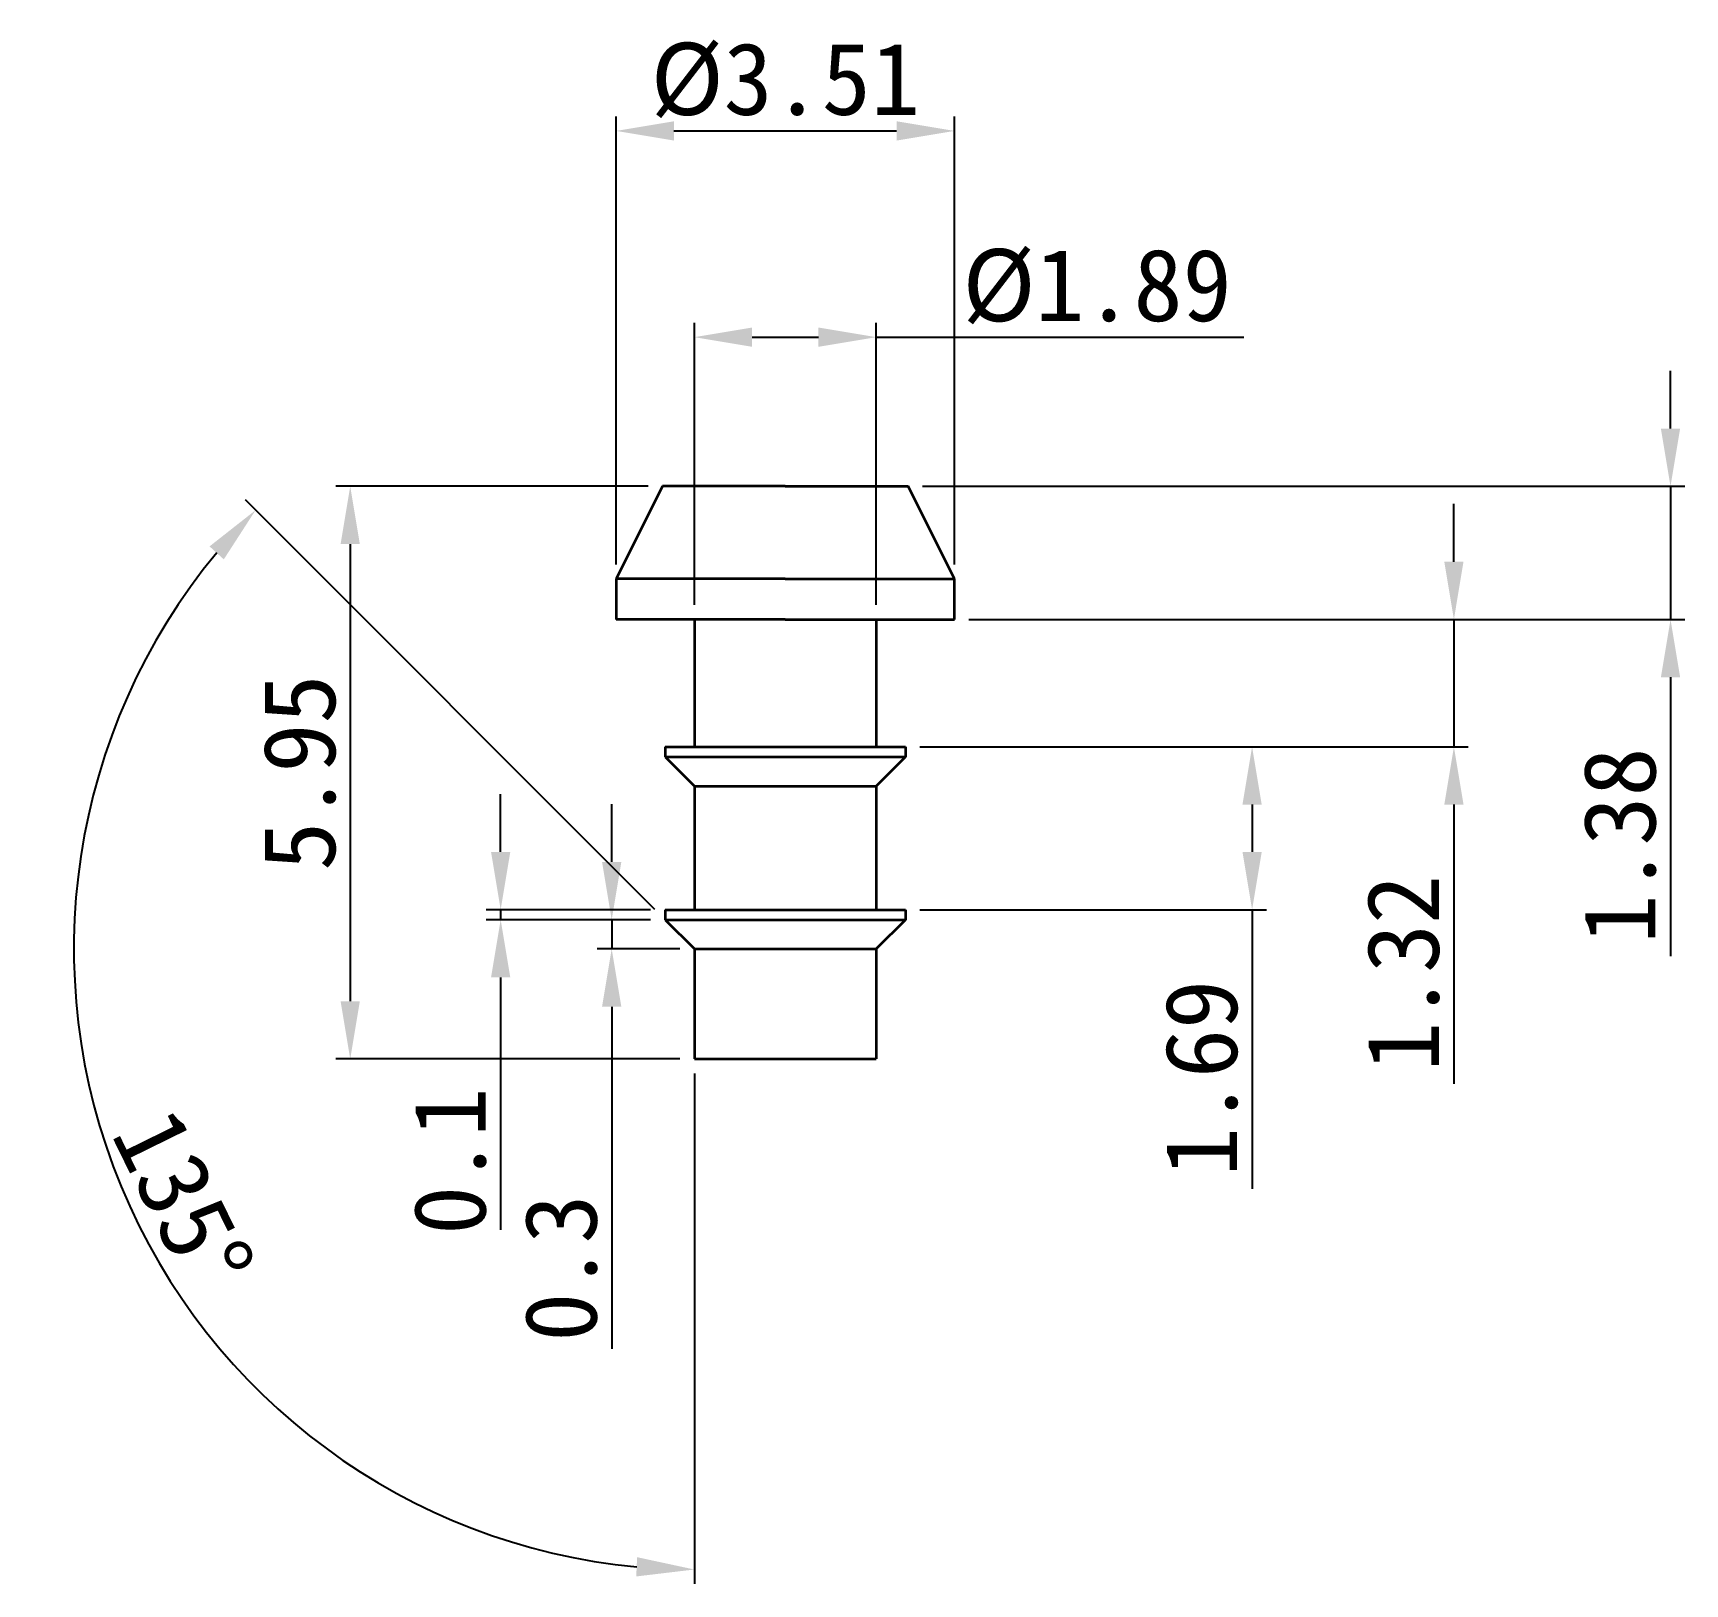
# Model space of a CAD drawing. Header units: millimetres. Extents: x 23 to 40.2, y 194.5 to 210.6.
import ezdxf

# ---------------------------------------------------------------- set-up
doc = ezdxf.new("R2010")
doc.units = ezdxf.units.MM
doc.layers.add('dim', color=82, linetype='Continuous', lineweight=9)
doc.layers.add('粗实线层', color=7, linetype='Continuous', lineweight=35)
doc.dimstyles.new('ISO-25', dxfattribs={"dimscale": 0.3, "dimtxt": 2.5, "dimasz": 2.5, "dimexe": 1.25, "dimexo": 0.625, "dimtad": 1, "dimdsep": 46, "dimtxsty": 'Standard', "dimcen": 2.5, "dimadec": 0, "dimazin": 0, "dimtfac": 1, "dimtmove": 0, "dimatfit": 3, "dimfxl": 0, "dimarcsym": 0})

# ---------------------------------------------------------------- blocks, each defined once
blk = doc.blocks.new('*D4')
at = {"layer": 'Defpoints', "color": 0, "lineweight": 18, "transparency": 16777216}
for p in [(32.56, 209.59), (29.046, 204.935), (32.56, 204.935)]:
    blk.add_point(p, dxfattribs=at)
at = {"layer": 'dim', "color": 0, "lineweight": -2, "transparency": 16777216}
for p, q in [((29.046, 205.085), (29.046, 209.74)), ((32.56, 205.085), (32.56, 209.74)), ((29.646, 209.59), (31.96, 209.59))]:
    blk.add_line(p, q, dxfattribs=at)
at = {"layer": 'dim', "color": 0, "lineweight": 18, "transparency": 16777216}
for points in [[(29.646, 209.69), (29.646, 209.49), (29.046, 209.59)], [(31.96, 209.69), (31.96, 209.49), (32.56, 209.59)]]:
    blk.add_solid(points, dxfattribs=at)
at = {"layer": 'dim', "color": 0, "lineweight": 18, "transparency": 16777216, "insert": (30.803, 210.115), "char_height": 0.75, "attachment_point": 5}
blk.add_mtext('%%c3.51', dxfattribs=at)
blk = doc.blocks.new('*D5')
at = {"layer": 'Defpoints', "color": 0, "lineweight": 18, "transparency": 16777216}
for p in [(32.079, 205.897), (32.56, 204.514), (40.002, 204.514)]:
    blk.add_point(p, dxfattribs=at)
at = {"layer": 'dim', "color": 0, "lineweight": -2, "transparency": 16777216}
for p, q in [((40.002, 206.497), (40.002, 207.097)), ((32.229, 205.897), (40.152, 205.897)), ((40.002, 205.897), (40.002, 204.514)), ((32.71, 204.514), (40.152, 204.514)), ((40.002, 203.914), (40.002, 201.014))]:
    blk.add_line(p, q, dxfattribs=at)
at = {"layer": 'dim', "color": 0, "lineweight": 18, "transparency": 16777216}
for points in [[(39.902, 206.497), (40.102, 206.497), (40.002, 205.897)], [(39.902, 203.914), (40.102, 203.914), (40.002, 204.514)]]:
    blk.add_solid(points, dxfattribs=at)
at = {"layer": 'dim', "color": 0, "lineweight": 18, "transparency": 16777216, "insert": (39.477, 202.164), "char_height": 0.75, "attachment_point": 5, "rotation": 90}
blk.add_mtext('1.38', dxfattribs=at)
blk = doc.blocks.new('*D6')
at = {"layer": 'Defpoints', "color": 0, "lineweight": 18, "transparency": 16777216}
for p in [(32.56, 204.514), (32.052, 203.19), (37.751, 203.19)]:
    blk.add_point(p, dxfattribs=at)
at = {"layer": 'dim', "color": 0, "lineweight": -2, "transparency": 16777216}
for p, q in [((37.751, 205.114), (37.751, 205.714)), ((32.71, 204.514), (37.9, 204.514)), ((37.751, 204.514), (37.751, 203.19)), ((32.202, 203.19), (37.9, 203.19)), ((37.751, 202.59), (37.751, 199.69))]:
    blk.add_line(p, q, dxfattribs=at)
at = {"layer": 'dim', "color": 0, "lineweight": 18, "transparency": 16777216}
for points in [[(37.651, 205.114), (37.851, 205.114), (37.751, 204.514)], [(37.651, 202.59), (37.851, 202.59), (37.751, 203.19)]]:
    blk.add_solid(points, dxfattribs=at)
at = {"layer": 'dim', "color": 0, "lineweight": 18, "transparency": 16777216, "insert": (37.226, 200.84), "char_height": 0.75, "attachment_point": 5, "rotation": 90}
blk.add_mtext('1.32', dxfattribs=at)
blk = doc.blocks.new('*D7')
at = {"layer": 'Defpoints', "color": 0, "lineweight": 18, "transparency": 16777216}
for p in [(32.052, 203.19), (32.052, 201.498), (35.654, 201.498)]:
    blk.add_point(p, dxfattribs=at)
at = {"layer": 'dim', "color": 0, "lineweight": -2, "transparency": 16777216}
for p, q in [((32.202, 203.19), (35.804, 203.19)), ((35.654, 202.59), (35.654, 202.098)), ((32.202, 201.498), (35.804, 201.498)), ((35.654, 201.498), (35.654, 198.598))]:
    blk.add_line(p, q, dxfattribs=at)
at = {"layer": 'dim', "color": 0, "lineweight": 18, "transparency": 16777216}
for points in [[(35.554, 202.59), (35.754, 202.59), (35.654, 203.19)], [(35.554, 202.098), (35.754, 202.098), (35.654, 201.498)]]:
    blk.add_solid(points, dxfattribs=at)
at = {"layer": 'dim', "color": 0, "lineweight": 18, "transparency": 16777216, "insert": (35.129, 199.748), "char_height": 0.75, "attachment_point": 5, "rotation": 90}
blk.add_mtext('1.69', dxfattribs=at)
blk = doc.blocks.new('*D8')
at = {"layer": 'Defpoints', "color": 0, "lineweight": 18, "transparency": 16777216}
for p in [(29.526, 205.897), (26.282, 199.947), (29.858, 199.947)]:
    blk.add_point(p, dxfattribs=at)
at = {"layer": 'dim', "color": 0, "lineweight": -2, "transparency": 16777216}
for p, q in [((29.377, 205.897), (26.132, 205.897)), ((26.282, 205.297), (26.282, 200.547)), ((29.708, 199.947), (26.132, 199.947))]:
    blk.add_line(p, q, dxfattribs=at)
at = {"layer": 'dim', "color": 0, "lineweight": 18, "transparency": 16777216}
for points in [[(26.182, 205.297), (26.382, 205.297), (26.282, 205.897)], [(26.182, 200.547), (26.382, 200.547), (26.282, 199.947)]]:
    blk.add_solid(points, dxfattribs=at)
at = {"layer": 'dim', "color": 0, "lineweight": 18, "transparency": 16777216, "insert": (25.757, 202.922), "char_height": 0.75, "attachment_point": 5, "rotation": 90}
blk.add_mtext('5.95', dxfattribs=at)
blk = doc.blocks.new('*D9')
at = {"layer": 'Defpoints', "color": 0, "lineweight": 18, "transparency": 16777216}
for p in [(31.748, 207.447), (29.858, 204.514), (31.748, 204.514)]:
    blk.add_point(p, dxfattribs=at)
at = {"layer": 'dim', "color": 0, "lineweight": -2, "transparency": 16777216}
for p, q in [((29.858, 204.664), (29.858, 207.597)), ((31.748, 204.664), (31.748, 207.597)), ((30.458, 207.447), (31.148, 207.447)), ((31.748, 207.447), (35.568, 207.447))]:
    blk.add_line(p, q, dxfattribs=at)
at = {"layer": 'dim', "color": 0, "lineweight": 18, "transparency": 16777216}
for points in [[(30.458, 207.547), (30.458, 207.347), (29.858, 207.447)], [(31.148, 207.547), (31.148, 207.347), (31.748, 207.447)]]:
    blk.add_solid(points, dxfattribs=at)
at = {"layer": 'dim', "color": 0, "lineweight": 18, "transparency": 16777216, "insert": (34.043, 207.972), "char_height": 0.75, "attachment_point": 5}
blk.add_mtext('%%c1.89', dxfattribs=at)
blk = doc.blocks.new('*D10')
at = {"layer": 'Defpoints', "color": 0, "lineweight": 18, "transparency": 16777216}
for p in [(29.553, 201.394), (23.41, 201.09), (29.858, 201.09), (29.858, 201.09), (29.858, 199.947)]:
    blk.add_point(p, dxfattribs=at)
at = {"layer": 'dim', "color": 0, "lineweight": -2, "transparency": 16777216}
for p, q in [((29.447, 201.5), (25.192, 205.755)), ((29.858, 199.797), (29.858, 194.492))]:
    blk.add_line(p, q, dxfattribs=at)
blk.add_arc((29.858, 201.09), 6.448, 140.3335, 264.6665, dxfattribs=at)
at = {"layer": 'dim', "color": 0, "lineweight": 18, "transparency": 16777216}
for points in [[(24.82, 205.273), (24.968, 205.138), (25.298, 205.649)], [(29.263, 194.77), (29.254, 194.57), (29.858, 194.642)]]:
    blk.add_solid(points, dxfattribs=at)
at = {"layer": 'dim', "color": 0, "lineweight": 18, "transparency": 16777216, "insert": (24.542, 198.478), "char_height": 0.75, "attachment_point": 5, "rotation": 296.1682}
blk.add_mtext('135°', dxfattribs=at)
blk = doc.blocks.new('*D11')
at = {"layer": 'Defpoints', "color": 0, "lineweight": 18, "transparency": 16777216}
for p in [(27.845, 201.394), (29.553, 201.498), (29.553, 201.394)]:
    blk.add_point(p, dxfattribs=at)
at = {"layer": 'dim', "color": 0, "lineweight": -2, "transparency": 16777216}
for p, q in [((27.845, 202.098), (27.845, 202.698)), ((29.403, 201.498), (27.695, 201.498)), ((29.403, 201.394), (27.695, 201.394)), ((27.845, 201.498), (27.845, 201.394)), ((27.845, 200.794), (27.845, 198.171))]:
    blk.add_line(p, q, dxfattribs=at)
at = {"layer": 'dim', "color": 0, "lineweight": 18, "transparency": 16777216}
for points in [[(27.745, 202.098), (27.945, 202.098), (27.845, 201.498)], [(27.745, 200.794), (27.945, 200.794), (27.845, 201.394)]]:
    blk.add_solid(points, dxfattribs=at)
at = {"layer": 'dim', "color": 0, "lineweight": 18, "transparency": 16777216, "insert": (27.32, 198.884), "char_height": 0.75, "attachment_point": 5, "rotation": 90}
blk.add_mtext('0.1', dxfattribs=at)
blk = doc.blocks.new('*D12')
at = {"layer": 'Defpoints', "color": 0, "lineweight": 18, "transparency": 16777216}
for p in [(28.999, 201.394), (29.553, 201.394), (29.858, 201.09)]:
    blk.add_point(p, dxfattribs=at)
at = {"layer": 'dim', "color": 0, "lineweight": -2, "transparency": 16777216}
for p, q in [((28.999, 201.994), (28.999, 202.594)), ((29.403, 201.394), (28.849, 201.394)), ((28.999, 201.394), (28.999, 201.09)), ((29.708, 201.09), (28.849, 201.09)), ((28.999, 200.49), (28.999, 196.936))]:
    blk.add_line(p, q, dxfattribs=at)
at = {"layer": 'dim', "color": 0, "lineweight": 18, "transparency": 16777216}
for points in [[(28.899, 201.994), (29.099, 201.994), (28.999, 201.394)], [(28.899, 200.49), (29.099, 200.49), (28.999, 201.09)]]:
    blk.add_solid(points, dxfattribs=at)
at = {"layer": 'dim', "color": 0, "lineweight": 18, "transparency": 16777216, "insert": (28.474, 197.774), "char_height": 0.75, "attachment_point": 5, "rotation": 90}
blk.add_mtext('0.3', dxfattribs=at)

msp = doc.modelspace()

# ---------------------------------------------------------------- linework, layer by layer
at = {"layer": '粗实线层'}
for p, q in [((29.526, 205.897), (29.046, 204.935)), ((30.803, 205.897), (29.526, 205.897)), ((30.803, 205.897), (32.079, 205.897)), ((32.56, 204.935), (32.079, 205.897)), ((30.803, 204.935), (29.046, 204.935)), ((29.046, 204.935), (29.046, 204.514)), ((30.803, 204.935), (32.56, 204.935)), ((32.56, 204.514), (32.56, 204.935)), ((30.803, 204.514), (29.046, 204.514)), ((29.858, 204.514), (29.858, 203.19)), ((30.803, 204.514), (32.56, 204.514)), ((31.748, 204.514), (31.748, 203.19)), ((29.553, 203.19), (32.052, 203.19)), ((29.553, 203.19), (29.553, 203.086)), ((29.553, 203.086), (29.858, 202.781)), ((29.553, 203.086), (32.052, 203.086)), ((32.052, 203.086), (31.748, 202.781)), ((32.052, 203.19), (32.052, 203.086)), ((29.858, 202.781), (29.858, 201.498)), ((29.858, 202.781), (31.748, 202.781)), ((31.748, 202.781), (31.748, 201.498)), ((29.553, 201.498), (32.052, 201.498)), ((29.553, 201.498), (29.553, 201.394)), ((29.553, 201.394), (32.052, 201.394)), ((29.553, 201.394), (29.858, 201.09)), ((32.052, 201.394), (31.748, 201.09)), ((32.052, 201.498), (32.052, 201.394)), ((29.858, 201.09), (29.858, 199.947)), ((29.858, 201.09), (31.748, 201.09)), ((31.748, 201.09), (31.748, 199.947)), ((29.858, 199.947), (31.748, 199.947))]:
    msp.add_line(p, q, dxfattribs=at)

# ---------------------------------------------------------------- dimensions: what is measured, and where the dimension line sits
at = {"layer": 'dim', "lineweight": 18}
for base, p1, p2, picture, middle in [((32.56, 209.59), (29.046, 204.935), (32.56, 204.935), '*D4', (30.803, 209.59)), ((31.748, 207.447), (29.858, 204.514), (31.748, 204.514), '*D9', (34.043, 207.447))]:
    dim = msp.add_linear_dim(base=base, p1=p1, p2=p2, text='%%c<>', dimstyle='ISO-25', override={"dimasz": 2, "dimexe": 0.49975, "dimexo": 0.49975, "dimgap": 0.49975}, dxfattribs=at)
    dim.commit()
    dim.dimension.update_dxf_attribs({"geometry": picture, "text_midpoint": middle, "dimtype": 160})
for base, p1, p2, picture, middle in [((40.002, 204.514), (32.079, 205.897), (32.56, 204.514), '*D5', (40.002, 202.164)), ((37.751, 203.19), (32.56, 204.514), (32.052, 203.19), '*D6', (37.751, 200.84)), ((27.845, 201.394), (29.553, 201.498), (29.553, 201.394), '*D11', (27.845, 198.884)), ((28.999, 201.394), (29.858, 201.09), (29.553, 201.394), '*D12', (28.999, 197.774))]:
    dim = msp.add_linear_dim(base=base, p1=p1, p2=p2, angle=90, dimstyle='ISO-25', override={"dimasz": 2, "dimexe": 0.49975, "dimexo": 0.49975, "dimgap": 0.49975}, dxfattribs=at)
    dim.commit()
    dim.dimension.update_dxf_attribs({"geometry": picture, "text_midpoint": middle, "dimtype": 160})
for base, p1, p2, picture, middle in [((26.282, 199.947), (29.526, 205.897), (29.858, 199.947), '*D8', (25.757, 202.922)), ((35.654, 201.498), (32.052, 203.19), (32.052, 201.498), '*D7', (35.129, 199.748))]:
    dim = msp.add_linear_dim(base=base, p1=p1, p2=p2, angle=90, dimstyle='ISO-25', override={"dimasz": 2, "dimexe": 0.49975, "dimexo": 0.49975, "dimgap": 0.49975}, dxfattribs=at)
    dim.commit()
    dim.dimension.update_dxf_attribs({"geometry": picture, "text_midpoint": middle})
dim = msp.add_angular_dim_2l(base=(23.41, 201.09), line1=((29.858, 201.09), (29.858, 199.947)), line2=((29.553, 201.394), (29.858, 201.09)), dimstyle='ISO-25', override={"dimasz": 2, "dimexe": 0.49975, "dimexo": 0.49975, "dimgap": 0.49975}, dxfattribs=at)
dim.commit()
dim.dimension.update_dxf_attribs({"geometry": '*D10', "text_midpoint": (24.071, 198.246), "dimtype": 162})

doc.saveas('drawing.dxf')
